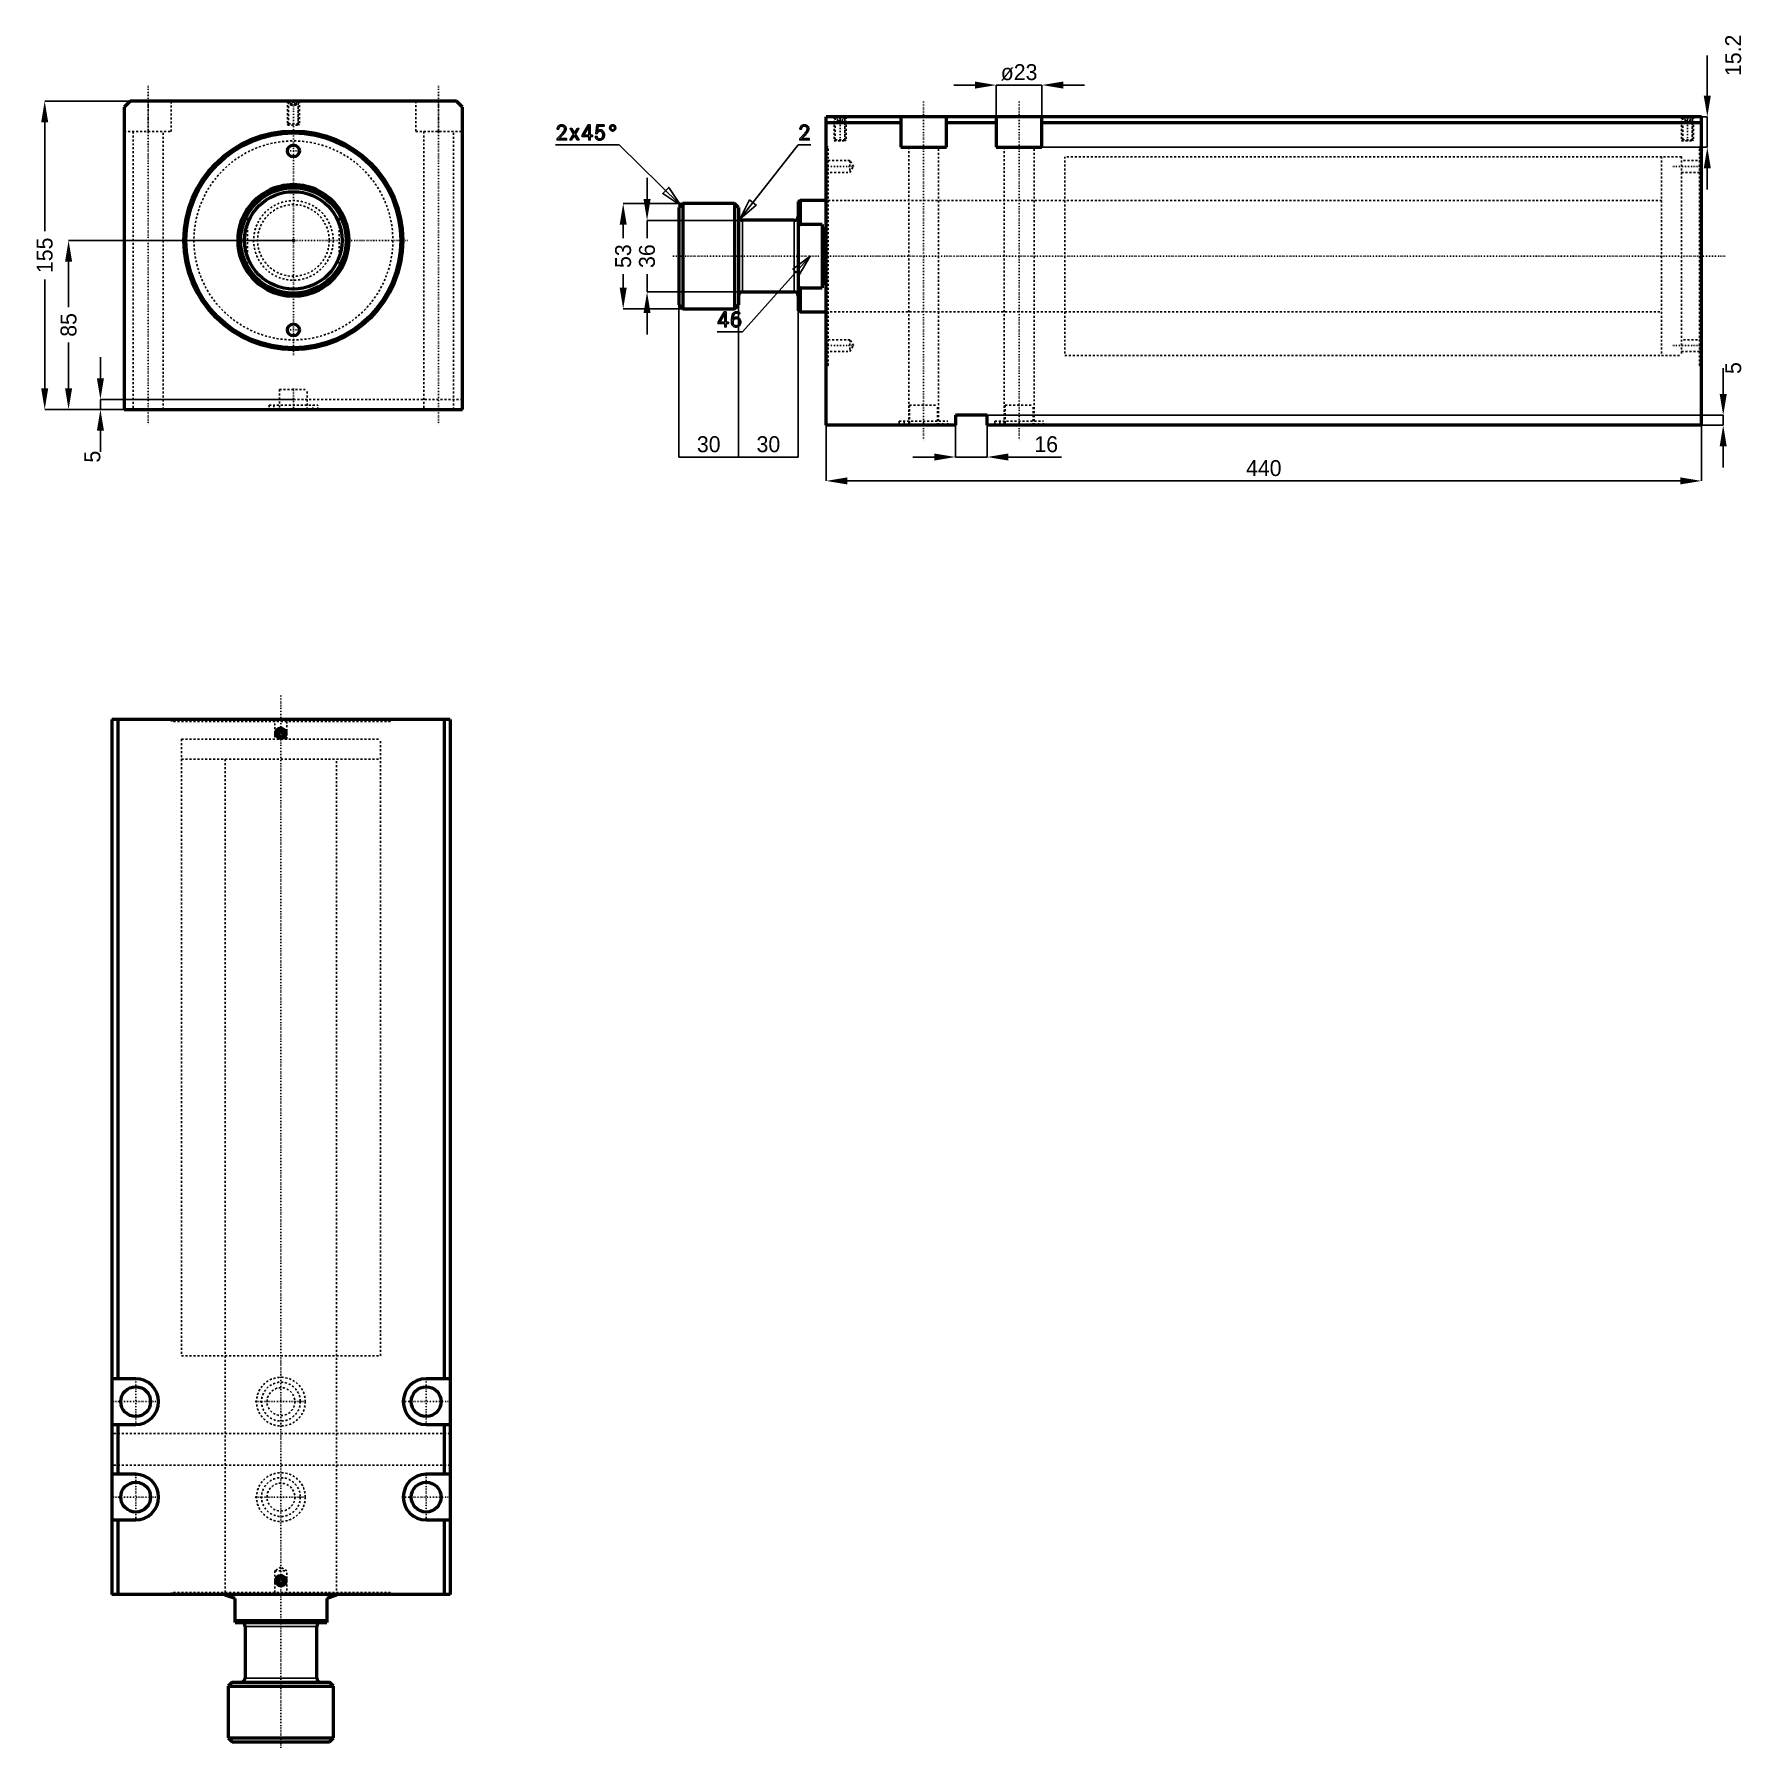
# Model space of a CAD drawing. Header units: millimetres. Extents: x -130 to 729, y -758 to 104.
import ezdxf

# ---------------------------------------------------------------- set-up
doc = ezdxf.new("R2010")
doc.units = ezdxf.units.MM
doc.linetypes.add('Center', pattern=[1.5, 0.45, -0.5, 0.05, -0.5])
doc.linetypes.add('Dashed', pattern=[2, 1, -1])
for name, color, linetype, lineweight in [('2d ConnectionPoints', 7, 'Continuous', 50), ('AM_0', 7, 'Continuous', 50), ('AM_4', 3, 'Continuous', 25), ('AM_5', 3, 'Continuous', 25), ('AM_7', 7, 'Center', 25), ('AM_9', 6, 'Dashed', 25)]:
    doc.layers.add(name, color=color, linetype=linetype, lineweight=lineweight)
doc.dimstyles.new('ISO-25', dxfattribs={"dimtxt": 2.5, "dimasz": 2.5, "dimexe": 1.25, "dimexo": 0.625, "dimtad": 1, "dimtxsty": 'Standard', "dimcen": 2.5, "dimadec": 0, "dimazin": 0, "dimtfac": 1, "dimtmove": 0, "dimatfit": 3, "dimfxl": 0, "dimarcsym": 0})

# ---------------------------------------------------------------- blocks, each defined once
blk = doc.blocks.new('1_JECX_MF_TLA_100_300_0_rod__0_in_JECX_MF_160_TLA_100_300_0__0')
at = {"layer": 'AM_0'}
for p, q in [((-23, 13.16), (-23, 15.97)), ((23, 15.97), (23, 13.16)), ((-23, -15.97), (-23, -13.16)), ((23, -13.16), (23, -15.97))]:
    blk.add_line(p, q, dxfattribs=at)
for points in [[(-23, 15.97), (-24.3, 13.9), (-25.42, 11.73), (-26.35, 9.47), (-27.07, 7.14), (-27.59, 4.75), (-27.9, 2.33), (-28, -0.11), (-27.88, -2.55), (-27.56, -4.97), (-27.02, -7.35), (-26.27, -9.68), (-25.33, -11.93), (-24.19, -14.1), (-23, -15.97)], [(23, -15.97), (24.3, -13.9), (25.42, -11.73), (26.35, -9.47), (27.07, -7.14), (27.59, -4.75), (27.9, -2.33), (28, 0.11), (27.88, 2.55), (27.56, 4.97), (27.02, 7.35), (26.27, 9.68), (25.33, 11.93), (24.19, 14.1), (23, 15.97)]]:
    blk.add_lwpolyline(points, dxfattribs=at)
for radius in [26.5, 24.5]:
    blk.add_circle((0, 0), radius, dxfattribs=at)
for radius, start, end in [(28, 34.77194, 145.22806), (27.5, 33.2419, 146.7581), (27.5, 213.2419, 326.7581), (28, 214.77194, 325.22806)]:
    blk.add_arc((0, 0), radius, start, end, dxfattribs=at)
at = {"layer": 'AM_9'}
for p, q in [((-23, 13.16), (-23, -13.16)), ((23, 13.16), (23, -13.16))]:
    blk.add_line(p, q, dxfattribs=at)
for radius in [20, 18]:
    blk.add_circle((0, 0), radius, dxfattribs=at)
blk = doc.blocks.new('2_JECX_MF_EXLA_100_300_0_body__0_in_JECX_MF_160_TLA_100_300_0__0')
at = {"layer": 'AM_0'}
for p, q in [((-82, 70), (-85, 67)), ((82, 70), (-82, 70)), ((85, 67), (82, 70)), ((-85, 67), (-85, -85)), ((85, -85), (85, 67)), ((-85, -85), (85, -85))]:
    blk.add_line(p, q, dxfattribs=at)
for centre, radius in [((0, 0), 55), ((0, 0), 54), ((0, 45), 3), ((0, -45), 3)]:
    blk.add_circle(centre, radius, dxfattribs=at)
at = {"layer": 'AM_5', "linetype": 'Dashed'}
for p, q in [((-3, 70), (-3, 58)), ((3, 70), (3, 58))]:
    blk.add_line(p, q, dxfattribs=at)
at = {"layer": 'AM_7'}
for p, q in [((-73, 77.75), (-73, -92.75)), ((73, 77.75), (73, -92.75)), ((0, -57.75), (0, 70.6)), ((-3.15, 45), (3.15, 45)), ((-57.75, 0), (57.75, 0)), ((-3.15, -45), (3.15, -45)), ((0, -74.5), (0, -85.5))]:
    blk.add_line(p, q, dxfattribs=at)
at = {"layer": 'AM_9'}
for p, q in [((-73, 54.8), (-73, 70)), ((-61.5, 54.8), (-61.5, 70)), ((-3, 70), (-2.46, 69.46)), ((-2.46, 69.46), (-2.46, 58.54)), ((-2.46, 69.46), (2.46, 69.46)), ((-1.9, 70), (-2.4, 69.5)), ((-2.4, 69.5), (-2.4, 58)), ((-2.4, 69.5), (2.4, 69.5)), ((-1.44, 68), (-1.44, 70)), ((-0.72, 68), (-0.72, 70)), ((0.72, 68), (0.72, 70)), ((1.44, 68), (1.44, 70)), ((2.4, 69.5), (1.9, 70)), ((2.4, 58), (2.4, 69.5)), ((2.46, 69.46), (3, 70)), ((2.46, 58.54), (2.46, 69.46)), ((61.5, 70), (61.5, 54.8)), ((73, 54.8), (73, 70)), ((-1.44, 68), (1.44, 68)), ((-85, 54.8), (-61.5, 54.8)), ((-80.5, 54.8), (-80.5, -85)), ((-65.5, -85), (-65.5, 54.8)), ((-2.46, 58.54), (-3, 58)), ((-3, 58), (3, 58)), ((-2.46, 58.54), (2.46, 58.54)), ((3, 58), (2.46, 58.54)), ((61.5, 54.8), (85, 54.8)), ((65.5, 54.8), (65.5, -85)), ((80.5, -85), (80.5, 54.8)), ((-7, -75), (7, -75)), ((-7, -75), (-7, -85)), ((7, -85), (7, -75)), ((85, -80), (-85, -80)), ((-12.25, -82.9), (12.25, -82.9)), ((-12.25, -82.9), (-12.25, -85)), ((-9.75, -82.9), (-9.75, -85)), ((9.75, -85), (9.75, -82.9)), ((12.25, -85), (12.25, -82.9))]:
    blk.add_line(p, q, dxfattribs=at)
blk.add_circle((0, 0), 50, dxfattribs=at)
blk = doc.blocks.new('*D3')
at = {"layer": 'AM_5', "color": 0, "lineweight": -2}
for p, q in [((-82, 70), (-125, 70)), ((-125, 59.33), (-125, 4.61)), ((-125, -74.33), (-125, -19.61)), ((-85, -85), (-125, -85))]:
    blk.add_line(p, q, dxfattribs=at)
at = {"layer": 'AM_5', "color": 0}
for points in [[(-123.22, 59.33), (-126.78, 59.33), (-125, 70)], [(-126.78, -74.33), (-123.22, -74.33), (-125, -85)]]:
    blk.add_solid(points, dxfattribs=at)
at = {"layer": 'Defpoints', "color": 0}
for p in [(-82, 70), (-125, -85), (-85, -85)]:
    blk.add_point(p, dxfattribs=at)
at = {"layer": 'AM_5', "color": 0, "insert": (-125, -7.5), "char_height": 8, "attachment_point": 5, "rotation": 90}
blk.add_mtext('155', dxfattribs=at)
blk = doc.blocks.new('*D4')
at = {"layer": 'AM_5', "color": 0, "lineweight": -2}
for p, q in [((0, 0), (-113, 0)), ((-113, -10.67), (-113, -33.62)), ((-113, -74.33), (-113, -51.38)), ((-85, -85), (-113, -85))]:
    blk.add_line(p, q, dxfattribs=at)
at = {"layer": 'AM_5', "color": 0}
for points in [[(-111.22, -10.67), (-114.78, -10.67), (-113, 0)], [(-114.78, -74.33), (-111.22, -74.33), (-113, -85)]]:
    blk.add_solid(points, dxfattribs=at)
at = {"layer": 'Defpoints', "color": 0}
for p in [(0, 0), (-113, -85), (-85, -85)]:
    blk.add_point(p, dxfattribs=at)
at = {"layer": 'AM_5', "color": 0, "insert": (-113, -42.5), "char_height": 8, "attachment_point": 5, "rotation": 90}
blk.add_mtext('85', dxfattribs=at)
blk = doc.blocks.new('*D5')
at = {"layer": 'AM_5', "color": 0, "lineweight": -2}
for p, q in [((-97, -69.33), (-97, -58.67)), ((0, -80), (-97, -80)), ((-97, -80), (-97, -85)), ((-85, -85), (-97, -85)), ((-97, -95.67), (-97, -106.33))]:
    blk.add_line(p, q, dxfattribs=at)
at = {"layer": 'AM_5', "color": 0}
for points in [[(-98.78, -69.33), (-95.22, -69.33), (-97, -80)], [(-95.22, -95.67), (-98.78, -95.67), (-97, -85)]]:
    blk.add_solid(points, dxfattribs=at)
at = {"layer": 'Defpoints', "color": 0}
for p in [(-97, -85), (-85, -85), (0, -80)]:
    blk.add_point(p, dxfattribs=at)
at = {"layer": 'AM_5', "color": 0, "insert": (-101, -108.73), "char_height": 8, "attachment_point": 5, "rotation": 90}
blk.add_mtext('5', dxfattribs=at)
blk = doc.blocks.new('1_JECX_MF_TLA_100_300_0_rod__0_in_JECX_MF_160_TLA_100_300_0__4')
at = {"layer": 'AM_0'}
for p, q in [((-28, 0), (-28, -0.38)), ((28, -0.38), (28, 0)), ((-23, -2), (-28, -0.38)), ((-23, -14), (-23, -2)), ((28, -0.38), (23, -2)), ((23, -2), (23, -14)), ((-23, -13), (23, -13)), ((-23, -14), (23, -14)), ((-18, -16), (-18, -42)), ((18, -42), (18, -16)), ((-24.5, -44), (-26.5, -46)), ((-26.5, -46), (26.5, -46)), ((-26.5, -46), (-26.5, -72)), ((-24.5, -44), (24.5, -44)), ((26.5, -46), (24.5, -44)), ((26.5, -72), (26.5, -46)), ((-26.5, -72), (-24.5, -74)), ((-26.5, -72), (26.5, -72)), ((-24.5, -74), (24.5, -74)), ((24.5, -74), (26.5, -72))]:
    blk.add_line(p, q, dxfattribs=at)
for centre, start, end in [((-20, -16), 360, 90), ((20, -16), 90, 180), ((-20, -42), 270, 360), ((20, -42), 180, 270)]:
    blk.add_arc(centre, 2, start, end, dxfattribs=at)
at = {"layer": 'AM_4'}
for p, q in [((-18, -16), (18, -16)), ((-18, -42), (18, -42))]:
    blk.add_line(p, q, dxfattribs=at)
at = {"layer": 'AM_7'}
blk.add_line((0, -77), (0, 452.2), dxfattribs=at)
at = {"layer": 'AM_9'}
for p, q in [((-50, 430), (50, 430)), ((-50, 430), (-50, 420)), ((50, 420), (50, 430)), ((-50, 420), (50, 420)), ((-28, 420), (-28, 0)), ((28, 0), (28, 420))]:
    blk.add_line(p, q, dxfattribs=at)
blk = doc.blocks.new('2_JECX_MF_EXLA_100_300_0_body__0_in_JECX_MF_160_TLA_100_300_0__4')
at = {"layer": 'AM_0'}
for p, q in [((85, 440), (-85, 440)), ((-85, 440), (-85, 0)), ((-82, 440), (-82, 108.5)), ((82, 440), (82, 108.5)), ((85, 440), (85, 0)), ((-0.72, 434.25), (-1.44, 433)), ((-1.44, 433), (-0.72, 431.75)), ((0.72, 434.25), (-0.72, 434.25)), ((-0.72, 431.75), (0.72, 431.75)), ((1.44, 433), (0.72, 434.25)), ((0.72, 431.75), (1.44, 433)), ((-73, 108.5), (-85, 108.5)), ((85, 108.5), (73, 108.5)), ((-85, 85.5), (-73, 85.5)), ((-82, 85.5), (-82, 60.5)), ((73, 85.5), (85, 85.5)), ((82, 85.5), (82, 60.5)), ((-73, 60.5), (-85, 60.5)), ((85, 60.5), (73, 60.5)), ((-85, 37.5), (-73, 37.5)), ((-82, 37.5), (-82, 0)), ((73, 37.5), (85, 37.5)), ((82, 37.5), (82, 0)), ((85, 0), (-85, 0)), ((-0.72, 8.25), (-1.44, 7)), ((-1.44, 7), (-0.72, 5.75)), ((0.72, 8.25), (-0.72, 8.25)), ((-0.72, 5.75), (0.72, 5.75)), ((1.44, 7), (0.72, 8.25)), ((0.72, 5.75), (1.44, 7))]:
    blk.add_line(p, q, dxfattribs=at)
for centre, radius in [((0, 433), 2.46), ((0, 433), 2.4), ((0, 433), 1.9), ((-73, 97), 7.5), ((73, 97), 7.5), ((-73, 49), 7.5), ((73, 49), 7.5), ((0, 7), 2.46), ((0, 7), 2.4), ((0, 7), 1.9)]:
    blk.add_circle(centre, radius, dxfattribs=at)
for centre, start, end in [((-73, 97), 270, 90), ((73, 97), 90, 270), ((-73, 49), 270, 90), ((73, 49), 90, 270)]:
    blk.add_arc(centre, 11.5, start, end, dxfattribs=at)
at = {"layer": 'AM_5'}
for centre in [(0, 433), (0, 7)]:
    blk.add_arc(centre, 3, 75, 15, dxfattribs=at)
at = {"layer": 'AM_7'}
for p, q in [((-3.15, 433), (3.15, 433)), ((-73, 84.93), (-73, 109.08)), ((73, 84.93), (73, 109.08)), ((-85.08, 97), (-60.93, 97)), ((-12.86, 97), (12.86, 97)), ((60.92, 97), (85.07, 97)), ((-73, 36.92), (-73, 61.08)), ((73, 36.92), (73, 61.08)), ((-85.08, 49), (-60.93, 49)), ((-12.86, 49), (12.86, 49)), ((60.92, 49), (85.07, 49)), ((-3.15, 7), (3.15, 7))]:
    blk.add_line(p, q, dxfattribs=at)
at = {"layer": 'AM_9'}
for p, q in [((-55, 440), (-55, 439)), ((-54, 440), (-54, 439)), ((-3, 440), (-3, 430)), ((3, 430), (3, 440)), ((54, 439), (54, 440)), ((55, 439), (55, 440)), ((55, 439), (-55, 439)), ((-50, 430), (50, 430)), ((-50, 430), (-50, 120)), ((50, 120), (50, 430)), ((-50, 120), (50, 120)), ((-28, 120), (-28, 0)), ((28, 0), (28, 120)), ((85, 81), (-85, 81)), ((85, 65), (-85, 65)), ((0, 13.73), (-3, 12)), ((-3, 12), (-3, 0)), ((-3, 12), (3, 12)), ((3, 12), (0, 13.73)), ((3, 0), (3, 12)), ((55, 1), (-55, 1)), ((-55, 1), (-55, 0)), ((-54, 1), (-54, 0)), ((54, 0), (54, 1)), ((55, 0), (55, 1))]:
    blk.add_line(p, q, dxfattribs=at)
for centre, radius in [((0, 97), 12.25), ((0, 97), 9.75), ((0, 97), 7), ((0, 49), 12.25), ((0, 49), 9.75), ((0, 49), 7)]:
    blk.add_circle(centre, radius, dxfattribs=at)
blk = doc.blocks.new('1_JECX_MF_TLA_100_300_0_rod__0_in_JECX_MF_160_TLA_100_300_0__2')
at = {"layer": 'AM_0'}
for p, q in [((-72, 26.5), (-74, 24.5)), ((-46, 26.5), (-72, 26.5)), ((-72, 26.5), (-72, -26.5)), ((-44, 24.5), (-46, 26.5)), ((-46, 26.5), (-46, -26.5)), ((-13, 28), (-14, 27.5)), ((-14, 27.5), (-14, -27.5)), ((0, 28), (-13, 28)), ((-13, 28), (-13, 15.97)), ((-74, 24.5), (-74, -24.5)), ((-44, 24.5), (-44, -24.5)), ((-16, 18), (-42, 18)), ((-13, 15.97), (-14, 15.07)), ((-2, 15.97), (-13, 15.97)), ((-2, 15.97), (-2, -15.97)), ((-14, -15.07), (-13, -15.97)), ((-13, -15.97), (-2, -15.97)), ((-13, -15.97), (-13, -28)), ((-74, -24.5), (-72, -26.5)), ((-46, -26.5), (-44, -24.5)), ((-42, -18), (-16, -18)), ((-72, -26.5), (-46, -26.5)), ((-14, -27.5), (-13, -28)), ((-13, -28), (0, -28))]:
    blk.add_line(p, q, dxfattribs=at)
blk.add_lwpolyline([(-2, -15.97), (-1.58, -13.9), (-1.21, -11.73), (-0.91, -9.47), (-0.68, -7.14), (-0.51, -4.75), (-0.41, -2.33), (-0.38, 0.11), (-0.41, 2.55), (-0.52, 4.97), (-0.69, 7.35), (-0.94, 9.68), (-1.24, 11.93), (-1.61, 14.1), (-2, 15.97)], dxfattribs=at)
for centre, start, end in [((-42, 20), 180, 270), ((-16, 20), 270, 360), ((-42, -20), 90, 180), ((-16, -20), 0, 90)]:
    blk.add_arc(centre, 2, start, end, dxfattribs=at)
at = {"layer": 'AM_4'}
for p, q in [((-42, 18), (-42, -18)), ((-16, 18), (-16, -18))]:
    blk.add_line(p, q, dxfattribs=at)
at = {"layer": 'AM_7'}
blk.add_line((-77, 0), (452.2, 0), dxfattribs=at)
at = {"layer": 'AM_9'}
for p, q in [((420, 50), (420, -50)), ((430, 50), (420, 50)), ((430, 50), (430, -50)), ((420, 28), (0, 28)), ((0, -28), (420, -28)), ((420, -50), (430, -50))]:
    blk.add_line(p, q, dxfattribs=at)
blk = doc.blocks.new('2_JECX_MF_EXLA_100_300_0_body__0_in_JECX_MF_160_TLA_100_300_0__2')
at = {"layer": 'AM_0'}
for p, q in [((0, -85), (0, 70)), ((440, 70), (0, 70)), ((37.5, 70), (37.5, 54.8)), ((60.5, 54.8), (60.5, 70)), ((85.5, 70), (85.5, 54.8)), ((108.5, 54.8), (108.5, 70)), ((440, -85), (440, 70)), ((37.5, 67), (0, 67)), ((85.5, 67), (60.5, 67)), ((440, 67), (108.5, 67)), ((37.5, 54.8), (60.5, 54.8)), ((85.5, 54.8), (108.5, 54.8)), ((65, -85), (0, -85)), ((65, -80), (65, -85)), ((81, -80), (65, -80)), ((81, -85), (81, -80)), ((440, -85), (81, -85))]:
    blk.add_line(p, q, dxfattribs=at)
at = {"layer": 'AM_5', "linetype": 'Dashed'}
for p, q in [((4, 70), (4, 58)), ((10, 70), (10, 58)), ((430, 70), (430, 58)), ((436, 70), (436, 58))]:
    blk.add_line(p, q, dxfattribs=at)
at = {"layer": 'AM_7'}
for p, q in [((49, 77.75), (49, -92.75)), ((97, 77.75), (97, -92.75)), ((7, 70.6), (7, 57.4)), ((433, 70.6), (433, 57.4)), ((-0.69, 45), (14.42, 45)), ((425.58, 45), (440.69, 45)), ((-0.69, -45), (14.42, -45)), ((425.58, -45), (440.69, -45))]:
    blk.add_line(p, q, dxfattribs=at)
at = {"layer": 'AM_9'}
for p, q in [((4, 70), (4.54, 69.46)), ((4.54, 69.46), (4.54, 58.54)), ((4.54, 69.46), (9.46, 69.46)), ((5.1, 70), (4.6, 69.5)), ((4.6, 69.5), (4.6, 58)), ((4.6, 69.5), (9.4, 69.5)), ((5.75, 68), (5.75, 70)), ((7, 68), (7, 70)), ((8.25, 68), (8.25, 70)), ((9.4, 69.5), (8.9, 70)), ((9.4, 58), (9.4, 69.5)), ((9.46, 69.46), (10, 70)), ((9.46, 58.54), (9.46, 69.46)), ((430, 70), (430.54, 69.46)), ((430.54, 69.46), (430.54, 58.54)), ((430.54, 69.46), (435.46, 69.46)), ((431.1, 70), (430.6, 69.5)), ((430.6, 69.5), (435.4, 69.5)), ((430.6, 69.5), (430.6, 58)), ((431.75, 68), (431.75, 70)), ((433, 68), (433, 70)), ((434.25, 68), (434.25, 70)), ((435.4, 69.5), (434.9, 70)), ((435.4, 58), (435.4, 69.5)), ((435.46, 69.46), (436, 70)), ((435.46, 58.54), (435.46, 69.46)), ((5.75, 68), (8.25, 68)), ((431.75, 68), (434.25, 68)), ((1, 55), (0, 55)), ((1, 54), (0, 54)), ((1, -55), (1, 55)), ((4.54, 58.54), (4, 58)), ((4, 58), (10, 58)), ((4.54, 58.54), (9.46, 58.54)), ((10, 58), (9.46, 58.54)), ((41.5, 54.8), (41.5, -85)), ((56.5, -85), (56.5, 54.8)), ((89.5, 54.8), (89.5, -85)), ((104.5, -85), (104.5, 54.8)), ((430.54, 58.54), (430, 58)), ((430, 58), (436, 58)), ((430.54, 58.54), (435.46, 58.54)), ((436, 58), (435.46, 58.54)), ((439, -55), (439, 55)), ((440, 55), (439, 55)), ((440, 54), (439, 54)), ((12, 48), (0, 48)), ((13.73, 45), (12, 48)), ((12, 48), (12, 42)), ((12, 42), (13.73, 45)), ((430, 50), (120, 50)), ((120, 50), (120, -50)), ((430, 50), (430, -50)), ((440, 48), (430, 48)), ((0, 42), (12, 42)), ((430, 42), (440, 42)), ((120, 28), (0, 28)), ((0, -28), (120, -28)), ((12, -42), (0, -42)), ((13.73, -45), (12, -42)), ((12, -42), (12, -48)), ((440, -42), (430, -42)), ((0, -48), (12, -48)), ((12, -48), (13.73, -45)), ((120, -50), (430, -50)), ((430, -48), (440, -48)), ((0, -54), (1, -54)), ((0, -55), (1, -55)), ((439, -54), (440, -54)), ((439, -55), (440, -55)), ((42, -75), (56, -75)), ((42, -75), (42, -85)), ((56, -85), (56, -75)), ((90, -75), (104, -75)), ((90, -75), (90, -85)), ((104, -85), (104, -75)), ((36.75, -82.9), (61.25, -82.9)), ((36.75, -82.9), (36.75, -85)), ((39.25, -82.9), (39.25, -85)), ((58.75, -85), (58.75, -82.9)), ((61.25, -85), (61.25, -82.9)), ((84.75, -82.9), (109.25, -82.9)), ((84.75, -82.9), (84.75, -85)), ((87.25, -82.9), (87.25, -85)), ((106.75, -85), (106.75, -82.9)), ((109.25, -85), (109.25, -82.9))]:
    blk.add_line(p, q, dxfattribs=at)
blk = doc.blocks.new('*D21')
at = {"layer": 'AM_5', "color": 0, "lineweight": -2}
for p, q in [((342.61, 78.09), (331.94, 78.09)), ((353.27, 62.09), (353.27, 78.09)), ((353.27, 78.09), (376.27, 78.09)), ((376.27, 62.09), (376.27, 78.09)), ((386.94, 78.09), (397.61, 78.09))]:
    blk.add_line(p, q, dxfattribs=at)
at = {"layer": 'AM_5', "color": 0}
for points in [[(342.61, 79.87), (342.61, 76.32), (353.27, 78.09)], [(386.94, 79.87), (386.94, 76.32), (376.27, 78.09)]]:
    blk.add_solid(points, dxfattribs=at)
at = {"layer": 'Defpoints', "color": 0}
for p in [(376.27, 78.09), (353.27, 62.09), (376.27, 62.09)]:
    blk.add_point(p, dxfattribs=at)
at = {"layer": 'AM_5', "color": 0, "insert": (364.77, 84.49), "char_height": 8, "attachment_point": 5}
blk.add_mtext('ø23', dxfattribs=at)
blk = doc.blocks.new('*D22')
at = {"layer": 'AM_5', "color": 0, "lineweight": -2}
for p, q in [((710.71, 72.76), (710.71, 93.03)), ((376.27, 62.09), (710.71, 62.09)), ((710.71, 46.89), (710.71, 62.09)), ((376.27, 46.89), (710.71, 46.89)), ((710.71, 36.23), (710.71, 25.56))]:
    blk.add_line(p, q, dxfattribs=at)
at = {"layer": 'AM_5', "color": 0}
for points in [[(708.93, 72.76), (712.49, 72.76), (710.71, 62.09)], [(708.93, 36.23), (712.49, 36.23), (710.71, 46.89)]]:
    blk.add_solid(points, dxfattribs=at)
at = {"layer": 'Defpoints', "color": 0}
for p in [(376.27, 62.09), (710.71, 62.09), (376.27, 46.89)]:
    blk.add_point(p, dxfattribs=at)
at = {"layer": 'AM_5', "color": 0, "insert": (723.77, 93.03), "char_height": 8, "attachment_point": 5, "rotation": 90}
blk.add_mtext('15.2', dxfattribs=at)
blk = doc.blocks.new('*D23')
at = {"layer": 'AM_5', "color": 0, "lineweight": -2}
for p, q in [((267.77, -92.91), (267.77, -120.91)), ((707.77, -92.91), (707.77, -120.91)), ((278.44, -120.91), (697.11, -120.91))]:
    blk.add_line(p, q, dxfattribs=at)
at = {"layer": 'AM_5', "color": 0}
for points in [[(278.44, -119.13), (278.44, -122.68), (267.77, -120.91)], [(697.11, -119.13), (697.11, -122.68), (707.77, -120.91)]]:
    blk.add_solid(points, dxfattribs=at)
at = {"layer": 'Defpoints', "color": 0}
for p in [(267.77, -92.91), (707.77, -92.91), (707.77, -120.91)]:
    blk.add_point(p, dxfattribs=at)
at = {"layer": 'AM_5', "color": 0, "insert": (487.77, -114.51), "char_height": 8, "attachment_point": 5}
blk.add_mtext('440', dxfattribs=at)
blk = doc.blocks.new('*D24')
at = {"layer": 'AM_5', "color": 0, "lineweight": -2}
for p, q in [((223.77, -32.41), (223.77, -108.91)), ((253.77, -27.91), (253.77, -108.91)), ((223.77, -108.91), (253.77, -108.91))]:
    blk.add_line(p, q, dxfattribs=at)
at = {"layer": 'Defpoints', "color": 0}
for p in [(223.77, -32.41), (253.77, -27.91), (253.77, -108.91)]:
    blk.add_point(p, dxfattribs=at)
at = {"layer": 'AM_5', "color": 0, "insert": (238.77, -102.51), "char_height": 8, "attachment_point": 5}
blk.add_mtext('30', dxfattribs=at)
blk = doc.blocks.new('*D25')
at = {"layer": 'AM_5', "color": 0, "lineweight": -2}
for p, q in [((193.77, -32.41), (193.77, -108.91)), ((223.77, -32.41), (223.77, -108.91)), ((193.77, -108.91), (223.77, -108.91))]:
    blk.add_line(p, q, dxfattribs=at)
at = {"layer": 'Defpoints', "color": 0}
for p in [(193.77, -32.41), (223.77, -32.41), (223.77, -108.91)]:
    blk.add_point(p, dxfattribs=at)
at = {"layer": 'AM_5', "color": 0, "insert": (208.77, -102.51), "char_height": 8, "attachment_point": 5}
blk.add_mtext('30', dxfattribs=at)
blk = doc.blocks.new('*D26')
at = {"layer": 'AM_5', "color": 0, "lineweight": -2}
for p, q in [((195.77, 18.59), (165.77, 18.59)), ((165.77, 7.93), (165.77, 1.16)), ((165.77, -23.74), (165.77, -16.97)), ((195.77, -34.41), (165.77, -34.41))]:
    blk.add_line(p, q, dxfattribs=at)
at = {"layer": 'AM_5', "color": 0}
for points in [[(164, 7.93), (167.55, 7.93), (165.77, 18.59)], [(164, -23.74), (167.55, -23.74), (165.77, -34.41)]]:
    blk.add_solid(points, dxfattribs=at)
at = {"layer": 'Defpoints', "color": 0}
for p in [(165.77, 18.59), (195.77, 18.59), (195.77, -34.41)]:
    blk.add_point(p, dxfattribs=at)
at = {"layer": 'AM_5', "color": 0, "insert": (165.77, -7.91), "char_height": 8, "attachment_point": 5, "rotation": 90}
blk.add_mtext('53', dxfattribs=at)
blk = doc.blocks.new('*D27')
at = {"layer": 'AM_5', "color": 0, "lineweight": -2}
for p, q in [((177.77, 20.76), (177.77, 31.43)), ((225.77, 10.09), (177.77, 10.09)), ((177.77, 10.09), (177.77, 1.16)), ((177.77, -25.91), (177.77, -16.97)), ((225.77, -25.91), (177.77, -25.91)), ((177.77, -36.57), (177.77, -47.24))]:
    blk.add_line(p, q, dxfattribs=at)
at = {"layer": 'AM_5', "color": 0}
for points in [[(176, 20.76), (179.55, 20.76), (177.77, 10.09)], [(176, -36.57), (179.55, -36.57), (177.77, -25.91)]]:
    blk.add_solid(points, dxfattribs=at)
at = {"layer": 'Defpoints', "color": 0}
for p in [(177.77, 10.09), (225.77, 10.09), (225.77, -25.91)]:
    blk.add_point(p, dxfattribs=at)
at = {"layer": 'AM_5', "color": 0, "insert": (177.77, -7.91), "char_height": 8, "attachment_point": 5, "rotation": 90}
blk.add_mtext('36', dxfattribs=at)
blk = doc.blocks.new('*D28')
at = {"layer": 'AM_5', "color": 0, "lineweight": -2}
for p, q in [((332.77, -87.91), (332.77, -108.91)), ((348.77, -92.91), (348.77, -108.91)), ((322.11, -108.91), (311.44, -108.91)), ((332.77, -108.91), (348.77, -108.91)), ((359.44, -108.91), (386.15, -108.91))]:
    blk.add_line(p, q, dxfattribs=at)
at = {"layer": 'AM_5', "color": 0}
for points in [[(322.11, -107.13), (322.11, -110.68), (332.77, -108.91)], [(359.44, -107.13), (359.44, -110.68), (348.77, -108.91)]]:
    blk.add_solid(points, dxfattribs=at)
at = {"layer": 'Defpoints', "color": 0}
for p in [(332.77, -87.91), (348.77, -92.91), (348.77, -108.91)]:
    blk.add_point(p, dxfattribs=at)
at = {"layer": 'AM_5', "color": 0, "insert": (378.41, -102.51), "char_height": 8, "attachment_point": 5}
blk.add_mtext('16', dxfattribs=at)
blk = doc.blocks.new('*D29')
at = {"layer": 'AM_5', "color": 0, "lineweight": -2}
for p, q in [((718.71, -77.24), (718.71, -64.17)), ((332.77, -87.91), (718.71, -87.91)), ((348.77, -92.91), (718.71, -92.91)), ((718.71, -92.91), (718.71, -87.91)), ((718.71, -103.57), (718.71, -114.24))]:
    blk.add_line(p, q, dxfattribs=at)
at = {"layer": 'AM_5', "color": 0}
for points in [[(716.93, -77.24), (720.49, -77.24), (718.71, -87.91)], [(716.93, -103.57), (720.49, -103.57), (718.71, -92.91)]]:
    blk.add_solid(points, dxfattribs=at)
at = {"layer": 'Defpoints', "color": 0}
for p in [(332.77, -87.91), (348.77, -92.91), (718.71, -92.91)]:
    blk.add_point(p, dxfattribs=at)
at = {"layer": 'AM_5', "color": 0, "insert": (723.77, -64.17), "char_height": 8, "attachment_point": 5, "rotation": 90}
blk.add_mtext('5', dxfattribs=at)

msp = doc.modelspace()

# ---------------------------------------------------------------- linework, layer by layer
at = {"layer": '2d ConnectionPoints'}
for p in [(0, 0), (267.774, -7.905), (-6.273, -680.787)]:
    msp.add_point(p, dxfattribs=at)
at = {"layer": 'AM_5'}
for p, q in [((131.774, 48.095), (163.774, 48.095)), ((163.774, 48.095), (194.774, 17.595)), ((253.774, 48.095), (224.36, 10.681)), ((260.174, 48.095), (253.774, 48.095)), ((225.774, -45.905), (259.774, -7.905)), ((212.974, -45.905), (225.774, -45.905))]:
    msp.add_line(p, q, dxfattribs=at)
for points in [[(132.809, 51.473), (132.809, 51.473), (133.152, 51.785), (133.64, 52.243), (133.64, 52.243), (134.097, 52.686), (134.385, 52.973), (134.385, 52.973), (134.661, 53.262), (135.056, 53.717), (135.056, 53.717), (135.428, 54.197), (135.664, 54.53), (135.664, 54.53), (135.872, 54.862), (136.097, 55.336), (136.097, 55.336), (136.218, 55.78), (136.241, 56.059), (136.241, 56.059), (136.234, 56.216), (136.197, 56.437), (136.197, 56.437), (136.128, 56.643), (136.064, 56.771), (136.064, 56.771), (135.988, 56.89), (135.854, 57.048), (135.854, 57.048), (135.697, 57.181), (135.578, 57.255), (135.578, 57.255), (135.451, 57.317), (135.25, 57.384), (135.25, 57.384), (135.035, 57.42), (134.884, 57.427), (134.884, 57.427), (134.717, 57.419), (134.481, 57.382), (134.481, 57.382), (134.262, 57.313), (134.125, 57.25), (134.125, 57.25), (133.997, 57.173), (133.828, 57.033), (133.828, 57.033), (133.685, 56.865), (133.605, 56.738), (133.605, 56.738), (133.537, 56.598), (133.464, 56.372), (133.464, 56.372), (133.425, 56.123), (133.418, 55.945), (132.638, 55.945), (132.638, 55.945), (132.65, 56.211), (132.713, 56.583), (132.713, 56.583), (132.831, 56.92), (132.939, 57.125), (132.939, 57.125), (133.068, 57.313), (133.293, 57.559), (133.293, 57.559), (133.556, 57.762), (133.753, 57.874), (133.753, 57.874), (133.962, 57.965), (134.292, 58.065), (134.292, 58.065), (134.641, 58.118), (134.884, 58.129), (134.884, 58.129), (135.112, 58.119), (135.442, 58.069), (135.442, 58.069), (135.758, 57.975), (135.96, 57.889), (135.96, 57.889), (136.152, 57.785), (136.409, 57.594), (136.409, 57.594), (136.631, 57.363), (136.759, 57.187), (136.759, 57.187), (136.866, 56.996), (136.983, 56.683), (136.983, 56.683), (137.046, 56.34), (137.058, 56.095), (137.058, 56.095), (137.04, 55.818), (136.947, 55.392), (136.947, 55.392), (136.775, 54.954), (136.616, 54.655), (136.616, 54.655), (136.433, 54.358), (136.136, 53.928), (136.136, 53.928), (135.813, 53.517), (135.583, 53.254), (135.583, 53.254), (135.335, 52.986), (134.92, 52.552), (134.92, 52.552), (134.451, 52.08), (134.109, 51.743), (133.558, 51.202), (137.281, 51.197), (137.281, 50.495), (132.534, 50.495), (132.534, 51.223), (132.809, 51.473)], [(140.847, 53.35), (139.09, 56.215), (140, 56.215), (141.31, 54.047), (142.688, 56.215), (143.515, 56.215), (141.778, 53.417), (143.598, 50.495), (142.678, 50.495), (141.294, 52.741), (139.833, 50.495), (138.991, 50.495), (140.847, 53.35)], [(148.454, 52.159), (145.084, 52.159), (145.084, 52.835), (148.152, 58.035), (149.182, 58.035), (149.182, 52.861), (150.305, 52.861), (150.305, 52.159), (149.182, 52.159), (149.182, 50.495), (148.454, 50.495), (148.454, 52.159)], [(148.464, 52.861), (148.464, 57.161), (145.978, 52.861), (148.464, 52.861)], [(153.985, 50.401), (153.985, 50.401), (153.75, 50.409), (153.416, 50.451), (153.416, 50.451), (153.102, 50.529), (152.904, 50.602), (152.904, 50.602), (152.718, 50.69), (152.469, 50.857), (152.469, 50.857), (152.255, 51.063), (152.131, 51.223), (152.131, 51.223), (152.027, 51.4), (151.915, 51.699), (151.915, 51.699), (151.854, 52.037), (151.843, 52.284), (152.654, 52.284), (152.654, 52.284), (152.669, 52.05), (152.748, 51.746), (152.748, 51.746), (152.895, 51.495), (153.031, 51.358), (153.031, 51.358), (153.191, 51.246), (153.466, 51.124), (153.466, 51.124), (153.782, 51.059), (154.016, 51.046), (154.016, 51.046), (154.217, 51.057), (154.492, 51.115), (154.492, 51.115), (154.735, 51.222), (154.88, 51.322), (154.88, 51.322), (155.01, 51.439), (155.177, 51.64), (155.177, 51.64), (155.312, 51.872), (155.384, 52.045), (155.384, 52.045), (155.442, 52.227), (155.505, 52.513), (155.505, 52.513), (155.539, 52.813), (155.545, 53.022), (155.545, 53.022), (155.539, 53.213), (155.506, 53.491), (155.506, 53.491), (155.445, 53.758), (155.389, 53.93), (155.389, 53.93), (155.32, 54.092), (155.193, 54.312), (155.193, 54.312), (155.036, 54.503), (154.916, 54.613), (154.916, 54.613), (154.783, 54.707), (154.561, 54.808), (154.561, 54.808), (154.312, 54.863), (154.131, 54.873), (154.131, 54.873), (153.938, 54.861), (153.665, 54.794), (153.665, 54.794), (153.414, 54.67), (153.257, 54.556), (153.257, 54.556), (153.115, 54.42), (152.94, 54.18), (152.94, 54.18), (152.809, 53.899), (152.748, 53.688), (151.957, 53.688), (152.498, 58.056), (156.169, 58.056), (156.169, 57.38), (153.236, 57.38), (152.904, 54.879), (152.904, 54.879), (153.014, 55.013), (153.186, 55.189), (153.186, 55.189), (153.366, 55.333), (153.491, 55.412), (153.491, 55.412), (153.622, 55.476), (153.836, 55.546), (153.836, 55.546), (154.069, 55.584), (154.235, 55.591), (154.235, 55.591), (154.49, 55.577), (154.846, 55.505), (154.846, 55.505), (155.17, 55.371), (155.368, 55.248), (155.368, 55.248), (155.551, 55.101), (155.79, 54.843), (155.79, 54.843), (155.987, 54.541), (156.096, 54.314), (156.096, 54.314), (156.186, 54.073), (156.284, 53.691), (156.284, 53.691), (156.336, 53.285), (156.346, 53.001), (156.346, 53.001), (156.334, 52.703), (156.272, 52.28), (156.272, 52.28), (156.156, 51.89), (156.05, 51.647), (156.05, 51.647), (155.921, 51.421), (155.693, 51.122), (155.693, 51.122), (155.422, 50.87), (155.218, 50.729), (155.218, 50.729), (154.997, 50.611), (154.642, 50.483), (154.642, 50.483), (154.257, 50.414), (153.985, 50.401)], [(160.505, 54.967), (160.505, 54.967), (160.341, 54.976), (160.104, 55.021), (160.104, 55.021), (159.879, 55.105), (159.735, 55.183), (159.735, 55.183), (159.599, 55.275), (159.418, 55.437), (159.418, 55.437), (159.263, 55.626), (159.174, 55.768), (159.174, 55.768), (159.099, 55.918), (159.018, 56.153), (159.018, 56.153), (158.974, 56.398), (158.966, 56.569), (158.966, 56.569), (158.974, 56.739), (159.018, 56.985), (159.018, 56.985), (159.099, 57.219), (159.174, 57.369), (159.174, 57.369), (159.263, 57.511), (159.418, 57.7), (159.418, 57.7), (159.599, 57.862), (159.735, 57.954), (159.735, 57.954), (159.879, 58.032), (160.104, 58.116), (160.104, 58.116), (160.341, 58.161), (160.505, 58.17), (160.505, 58.17), (160.669, 58.161), (160.904, 58.116), (160.904, 58.116), (161.129, 58.032), (161.272, 57.954), (161.272, 57.954), (161.406, 57.862), (161.586, 57.701), (161.586, 57.701), (161.74, 57.513), (161.828, 57.372), (161.828, 57.372), (161.902, 57.222), (161.982, 56.988), (161.982, 56.988), (162.025, 56.74), (162.034, 56.569), (162.034, 56.569), (162.025, 56.397), (161.982, 56.149), (161.982, 56.149), (161.902, 55.915), (161.828, 55.765), (161.828, 55.765), (161.74, 55.624), (161.586, 55.436), (161.586, 55.436), (161.406, 55.275), (161.272, 55.183), (161.272, 55.183), (161.129, 55.105), (160.904, 55.021), (160.904, 55.021), (160.669, 54.976), (160.505, 54.967)], [(160.505, 55.601), (160.505, 55.601), (160.603, 55.607), (160.745, 55.634), (160.745, 55.634), (160.881, 55.685), (160.968, 55.731), (160.968, 55.731), (161.049, 55.787), (161.159, 55.885), (161.159, 55.885), (161.252, 55.999), (161.306, 56.085), (161.306, 56.085), (161.35, 56.176), (161.399, 56.318), (161.399, 56.318), (161.425, 56.466), (161.43, 56.569), (161.43, 56.569), (161.425, 56.671), (161.399, 56.819), (161.399, 56.819), (161.35, 56.961), (161.306, 57.052), (161.306, 57.052), (161.252, 57.138), (161.159, 57.252), (161.159, 57.252), (161.049, 57.35), (160.968, 57.406), (160.968, 57.406), (160.881, 57.453), (160.745, 57.503), (160.745, 57.503), (160.603, 57.531), (160.505, 57.536), (160.505, 57.536), (160.406, 57.531), (160.264, 57.503), (160.264, 57.503), (160.127, 57.453), (160.039, 57.406), (160.039, 57.406), (159.957, 57.35), (159.846, 57.252), (159.846, 57.252), (159.751, 57.138), (159.696, 57.052), (159.696, 57.052), (159.65, 56.961), (159.601, 56.819), (159.601, 56.819), (159.574, 56.671), (159.569, 56.569), (159.569, 56.569), (159.574, 56.466), (159.601, 56.318), (159.601, 56.318), (159.65, 56.176), (159.696, 56.085), (159.696, 56.085), (159.751, 55.999), (159.846, 55.885), (159.846, 55.885), (159.957, 55.787), (160.039, 55.731), (160.039, 55.731), (160.127, 55.685), (160.264, 55.634), (160.264, 55.634), (160.406, 55.607), (160.505, 55.601)], [(254.809, 51.473), (254.809, 51.473), (255.152, 51.785), (255.64, 52.243), (255.64, 52.243), (256.097, 52.686), (256.385, 52.973), (256.385, 52.973), (256.661, 53.262), (257.056, 53.717), (257.056, 53.717), (257.428, 54.197), (257.664, 54.53), (257.664, 54.53), (257.872, 54.862), (258.097, 55.336), (258.097, 55.336), (258.218, 55.78), (258.241, 56.059), (258.241, 56.059), (258.234, 56.216), (258.197, 56.437), (258.197, 56.437), (258.128, 56.643), (258.064, 56.771), (258.064, 56.771), (257.988, 56.89), (257.854, 57.048), (257.854, 57.048), (257.697, 57.181), (257.578, 57.255), (257.578, 57.255), (257.451, 57.317), (257.25, 57.384), (257.25, 57.384), (257.035, 57.42), (256.884, 57.427), (256.884, 57.427), (256.717, 57.419), (256.481, 57.382), (256.481, 57.382), (256.262, 57.313), (256.125, 57.25), (256.125, 57.25), (255.997, 57.173), (255.828, 57.033), (255.828, 57.033), (255.685, 56.865), (255.605, 56.738), (255.605, 56.738), (255.537, 56.598), (255.464, 56.372), (255.464, 56.372), (255.425, 56.123), (255.418, 55.945), (254.638, 55.945), (254.638, 55.945), (254.65, 56.211), (254.713, 56.583), (254.713, 56.583), (254.831, 56.92), (254.939, 57.125), (254.939, 57.125), (255.068, 57.313), (255.293, 57.559), (255.293, 57.559), (255.556, 57.762), (255.753, 57.874), (255.753, 57.874), (255.962, 57.965), (256.292, 58.065), (256.292, 58.065), (256.641, 58.118), (256.884, 58.129), (256.884, 58.129), (257.112, 58.119), (257.442, 58.069), (257.442, 58.069), (257.758, 57.975), (257.96, 57.889), (257.96, 57.889), (258.152, 57.785), (258.409, 57.594), (258.409, 57.594), (258.631, 57.363), (258.759, 57.187), (258.759, 57.187), (258.866, 56.996), (258.983, 56.683), (258.983, 56.683), (259.046, 56.34), (259.058, 56.095), (259.058, 56.095), (259.04, 55.818), (258.947, 55.392), (258.947, 55.392), (258.775, 54.954), (258.616, 54.655), (258.616, 54.655), (258.433, 54.358), (258.136, 53.928), (258.136, 53.928), (257.813, 53.517), (257.583, 53.254), (257.583, 53.254), (257.335, 52.986), (256.92, 52.552), (256.92, 52.552), (256.451, 52.08), (256.109, 51.743), (255.558, 51.202), (259.281, 51.197), (259.281, 50.495), (254.534, 50.495), (254.534, 51.223), (254.809, 51.473)], [(194.774, 17.595), (185.675, 23.555), (188.667, 26.597), (194.774, 17.595)], [(224.36, 10.681), (229.275, 20.385), (232.63, 17.748), (224.36, 10.681)], [(259.774, -7.905), (254.252, -17.277), (251.072, -14.432), (259.774, -7.905)], [(216.854, -41.841), (213.484, -41.841), (213.484, -41.165), (216.552, -35.965), (217.582, -35.965), (217.582, -41.139), (218.705, -41.139), (218.705, -41.841), (217.582, -41.841), (217.582, -43.505), (216.854, -43.505), (216.854, -41.841)], [(216.864, -41.139), (216.864, -36.839), (214.378, -41.139), (216.864, -41.139)], [(222.52, -43.567), (222.52, -43.567), (222.168, -43.551), (221.699, -43.465), (221.699, -43.465), (221.302, -43.306), (221.077, -43.159), (221.077, -43.159), (220.881, -42.984), (220.635, -42.677), (220.635, -42.677), (220.446, -42.316), (220.352, -42.046), (220.352, -42.046), (220.279, -41.753), (220.2, -41.268), (220.2, -41.268), (220.157, -40.731), (220.149, -40.343), (220.149, -40.343), (220.174, -39.547), (220.306, -38.487), (220.306, -38.487), (220.55, -37.588), (220.776, -37.078), (220.776, -37.078), (221.055, -36.651), (221.582, -36.189), (221.582, -36.189), (222.239, -35.94), (222.749, -35.892), (222.749, -35.892), (222.994, -35.9), (223.33, -35.938), (223.33, -35.938), (223.628, -36.009), (223.805, -36.074), (223.805, -36.074), (223.969, -36.152), (224.199, -36.286), (224.199, -36.286), (224.409, -36.442), (224.538, -36.558), (223.966, -37.026), (223.966, -37.026), (223.892, -36.94), (223.76, -36.825), (223.76, -36.825), (223.603, -36.726), (223.485, -36.67), (223.485, -36.67), (223.356, -36.622), (223.146, -36.57), (223.146, -36.57), (222.915, -36.542), (222.749, -36.537), (222.749, -36.537), (222.487, -36.557), (222.137, -36.664), (222.137, -36.664), (221.842, -36.863), (221.675, -37.047), (221.675, -37.047), (221.53, -37.257), (221.348, -37.599), (221.348, -37.599), (221.21, -37.97), (221.142, -38.235), (221.142, -38.235), (221.088, -38.512), (221.019, -38.948), (221.019, -38.948), (220.966, -39.409), (220.94, -39.73), (220.94, -39.73), (221.056, -39.506), (221.252, -39.213), (221.252, -39.213), (221.475, -38.971), (221.639, -38.838), (221.639, -38.838), (221.814, -38.729), (222.097, -38.61), (222.097, -38.61), (222.405, -38.546), (222.624, -38.534), (222.624, -38.534), (222.882, -38.548), (223.246, -38.624), (223.246, -38.624), (223.581, -38.765), (223.789, -38.895), (223.789, -38.895), (223.982, -39.049), (224.236, -39.316), (224.236, -39.316), (224.448, -39.625), (224.567, -39.855), (224.567, -39.855), (224.665, -40.097), (224.771, -40.473), (224.771, -40.473), (224.829, -40.865), (224.84, -41.134), (224.84, -41.134), (224.828, -41.414), (224.765, -41.811), (224.765, -41.811), (224.648, -42.177), (224.541, -42.405), (224.541, -42.405), (224.412, -42.617), (224.184, -42.897), (224.184, -42.897), (223.914, -43.132), (223.711, -43.263), (223.711, -43.263), (223.494, -43.373), (223.148, -43.491), (223.148, -43.491), (222.779, -43.555), (222.52, -43.567)], [(222.531, -42.912), (222.531, -42.912), (222.718, -42.903), (222.977, -42.855), (222.977, -42.855), (223.21, -42.766), (223.35, -42.683), (223.35, -42.683), (223.477, -42.585), (223.644, -42.41), (223.644, -42.41), (223.782, -42.203), (223.857, -42.046), (223.857, -42.046), (223.918, -41.878), (223.985, -41.606), (223.985, -41.606), (224.021, -41.312), (224.028, -41.103), (224.028, -41.103), (224.022, -40.907), (223.988, -40.628), (223.988, -40.628), (223.925, -40.367), (223.867, -40.203), (223.867, -40.203), (223.796, -40.05), (223.666, -39.844), (223.666, -39.844), (223.506, -39.669), (223.384, -39.569), (223.384, -39.569), (223.249, -39.484), (223.025, -39.393), (223.025, -39.393), (222.774, -39.344), (222.593, -39.335), (222.593, -39.335), (222.405, -39.345), (222.141, -39.397), (222.141, -39.397), (221.901, -39.494), (221.753, -39.584), (221.753, -39.584), (221.617, -39.691), (221.438, -39.879), (221.438, -39.879), (221.288, -40.098), (221.205, -40.263), (221.205, -40.263), (221.135, -40.439), (221.06, -40.719), (221.06, -40.719), (221.02, -41.018), (221.012, -41.227), (221.012, -41.227), (221.019, -41.419), (221.057, -41.69), (221.057, -41.69), (221.125, -41.941), (221.189, -42.098), (221.189, -42.098), (221.266, -42.245), (221.407, -42.439), (221.407, -42.439), (221.577, -42.604), (221.707, -42.696), (221.707, -42.696), (221.848, -42.774), (222.083, -42.858), (222.083, -42.858), (222.343, -42.904), (222.531, -42.912)]]:
    msp.add_lwpolyline(points, dxfattribs=at)

# ---------------------------------------------------------------- block references
for name, p in [('2_JECX_MF_EXLA_100_300_0_body__0_in_JECX_MF_160_TLA_100_300_0__0', (0, 0)), ('2_JECX_MF_EXLA_100_300_0_body__0_in_JECX_MF_160_TLA_100_300_0__2', (267.774, -7.905)), ('1_JECX_MF_TLA_100_300_0_rod__0_in_JECX_MF_160_TLA_100_300_0__2', (267.774, -7.905)), ('1_JECX_MF_TLA_100_300_0_rod__0_in_JECX_MF_160_TLA_100_300_0__0', (0, 0)), ('1_JECX_MF_TLA_100_300_0_rod__0_in_JECX_MF_160_TLA_100_300_0__4', (-6.273, -680.787)), ('2_JECX_MF_EXLA_100_300_0_body__0_in_JECX_MF_160_TLA_100_300_0__4', (-6.273, -680.787))]:
    msp.add_blockref(name, p)

# ---------------------------------------------------------------- dimensions: what is measured, and where the dimension line sits
for base, p1, p2, text, picture, middle in [((710.708, 62.095), (376.274, 46.895), (376.274, 62.095), '15.2', '*D22', (723.774, 93.028)), ((-125, -85), (-82, 70), (-85, -85), '155', '*D3', (-125, -7.5)), ((177.774, 10.095), (225.774, -25.905), (225.774, 10.095), '36', '*D27', (177.774, -7.905)), ((165.774, 18.595), (195.774, -34.405), (195.774, 18.595), '53', '*D26', (165.774, -7.905)), ((-113, -85), (0, 0), (-85, -85), '85', '*D4', (-113, -42.5)), ((-97, -85), (0, -80), (-85, -85), '5', '*D5', (-101, -108.733)), ((718.708, -92.905), (332.774, -87.905), (348.774, -92.905), '5', '*D29', (723.774, -64.172))]:
    dim = msp.add_linear_dim(base=base, p1=p1, p2=p2, angle=90, text=text, dimstyle='ISO-25', override={"dimtxt": 8, "dimasz": 10.666667, "dimexe": 0, "dimexo": 0, "dimgap": 2.4}, dxfattribs=at)
    dim.commit()
    dim.dimension.update_dxf_attribs({"geometry": picture, "text_midpoint": middle, "dimtype": 160, "text_rotation": 90})
for base, p1, p2, text, override, picture, middle in [((376.274, 78.095), (353.274, 62.095), (376.274, 62.095), 'ø23', {"dimtxt": 8, "dimasz": 10.666667, "dimexe": 0, "dimexo": 0, "dimgap": 2.4}, '*D21', (364.774, 78.095)), ((223.774, -108.905), (193.774, -32.405), (223.774, -32.405), '30', {"dimtxt": 8, "dimasz": 0, "dimexe": 0, "dimexo": 0, "dimgap": 2.4}, '*D25', (208.774, -108.905)), ((253.774, -108.905), (223.774, -32.405), (253.774, -27.905), '30', {"dimtxt": 8, "dimasz": 0, "dimexe": 0, "dimexo": 0, "dimgap": 2.4}, '*D24', (238.774, -108.905)), ((707.774, -120.905), (267.774, -92.905), (707.774, -92.905), '440', {"dimtxt": 8, "dimasz": 10.666667, "dimexe": 0, "dimexo": 0, "dimgap": 2.4}, '*D23', (487.774, -120.905)), ((348.774, -108.905), (332.774, -87.905), (348.774, -92.905), '16', {"dimtxt": 8, "dimasz": 10.666667, "dimexe": 0, "dimexo": 0, "dimgap": 2.4}, '*D28', (378.412, -108.905))]:
    dim = msp.add_linear_dim(base=base, p1=p1, p2=p2, text=text, dimstyle='ISO-25', override=override, dxfattribs=at)
    dim.commit()
    dim.dimension.update_dxf_attribs({"geometry": picture, "text_midpoint": middle, "dimtype": 160})

doc.saveas('drawing.dxf')
